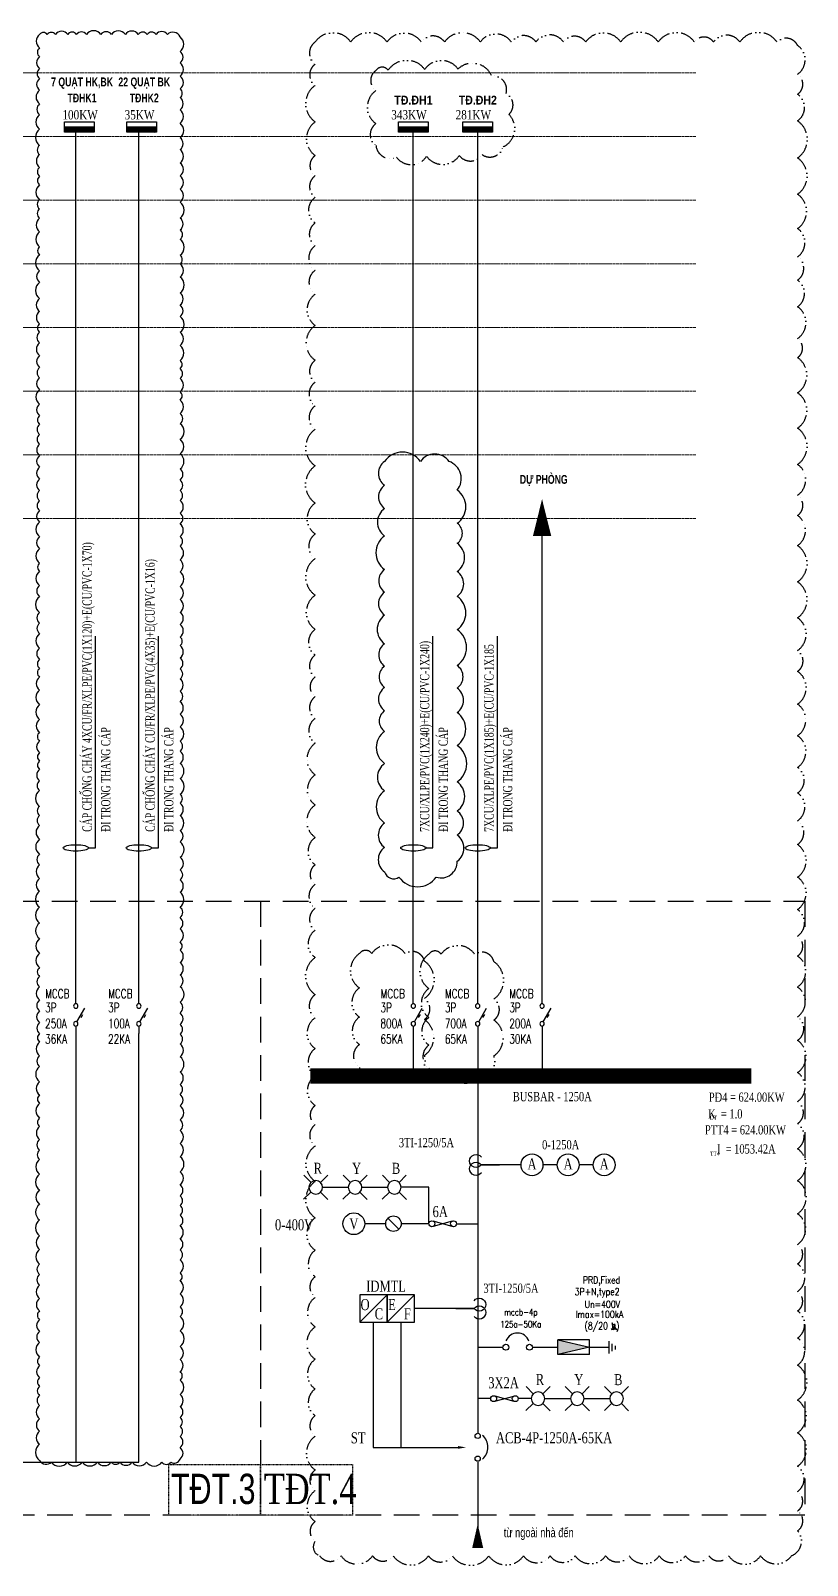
# Model space of a CAD drawing. Header units: millimetres. Extents: x 173893 to 258446, y -176540 to -123824.
# Drawn here: x 179448 to 181177, y -142264 to -138845 of the extents above; entities that cross this region are included whole.
import ezdxf
from ezdxf.enums import TextEntityAlignment as Align

# ---------------------------------------------------------------- set-up
doc = ezdxf.new("R2010")
doc.units = ezdxf.units.MM
doc.header["$LTSCALE"] = 3
for name, pattern in [('CENTER2', [28.575, 19.05, -3.175, 3.175, -3.175]), ('day noi', [21, 12, -3, 0, -3, 0, -3]), ('DGN_STYLE_2', [881.570625, 528.942375, -352.62825]), ('HIDDEN', [9.525, 6.35, -3.175]), ('Xref- 1st Floor(D)$0$Xref- 1st Floor (A)$0$DASHDOT', [1, 0.5, -0.25, 0, -0.25])]:
    doc.linetypes.add(name, pattern=pattern)
for name, color, linetype in [('0-----line', 4, 'Continuous'), ('AC-GAS', 5, 'Xref- 1st Floor(D)$0$Xref- 1st Floor (A)$0$DASHDOT'), ('Dien', 10, 'Continuous'), ('E-_ELECCIRC_R-_N_ES2', 2, 'Continuous'), ('E-_ELECSYBL_R-_N_ES9', 3, 'Continuous'), ('E-SYM-1', 2, 'Continuous'), ('huy text', 1, 'Continuous'), ('TBD', 2, 'Continuous'), ('Text', 7, 'Continuous'), ('Thiet bi dien', 2, 'Continuous'), ('TXT', 3, 'Continuous'), ('VATLIEU', 8, 'Continuous')]:
    doc.layers.add(name, color=color, linetype=linetype)
for name, color, linetype, lineweight in [('A-DIM', 157, 'Continuous', 13), ('CAP DIEN', 3, 'DGN_STYLE_2', 9), ('E-SYMBOL', 5, 'Continuous', 25)]:
    doc.layers.add(name, color=color, linetype=linetype, lineweight=lineweight)
doc.styles.add('BANG', font='vntimeh.shx', dxfattribs={"width": 0.75})
doc.styles.add('CHUKICHTHUOC', font='vntimeh.shx', dxfattribs={"width": 0.65})
doc.styles.add('E-TEXT', font='vntimeh.shx', dxfattribs={"width": 0.8})
doc.styles.add('ROMANS1', font='ROMANS1.shx')
doc.styles.add('STYLE3', font='')
doc.styles.add('Tu', font='hoatbif.shx', dxfattribs={"width": 0.75, "bigfont": 'bigfont.shx'})
doc.styles.add('VNARIALH', font='', dxfattribs={"width": 0.85})
doc.styles.get('STYLE3').set_extended_font_data('.VnAvantH')
doc.styles.get('VNARIALH').set_extended_font_data('.VnArialH', bold=True)
doc.dimstyles.new('LAYOUT', dxfattribs={"dimscale": 0, "dimtxt": 1.8, "dimasz": 1, "dimexe": 0, "dimexo": 0, "dimgap": 0.5, "dimtad": 1, "dimdec": 0, "dimzin": 0, "dimdsep": 46, "dimtxsty": 'STYLE3', "dimblk": 'DOT', "dimcen": 1, "dimclrd": 256, "dimclre": 256, "dimclrt": 256, "dimadec": 0, "dimazin": 0, "dimtfac": 1, "dimtdec": 0, "dimtix": 1, "dimtmove": 2, "dimatfit": 3, "dimfxl": 1, "dimtolj": 1, "dimtzin": 0, "dimarcsym": 0})

# ---------------------------------------------------------------- blocks, each defined once
blk = doc.blocks.new('_Dot')
at = {"color": 0, "linetype": 'ByBlock', "lineweight": -2}
blk.add_line((-0.5, 0), (-1, 0), dxfattribs=at)
at = {"color": 0, "linetype": 'ByBlock', "const_width": 0.5}
blk.add_lwpolyline([(-0.25, 0, 1), (0.25, 0, 1)], format="xyb", close=True, dxfattribs=at)
blk = doc.blocks.new('ATP')
at = {"layer": 'E-_ELECSYBL_R-_N_ES9', "color": 5}
for centre in [(0, 720), (0, 77)]:
    blk.add_circle(centre, 73.4, dxfattribs=at)
blk.add_arc((-157, 399), 447, 311.3218, 48.6782, dxfattribs=at)

msp = doc.modelspace()

# ---------------------------------------------------------------- hatches: boundary and pattern name
at = {"layer": 'E-_ELECSYBL_R-_N_ES9'}
msp.add_hatch(color=256, dxfattribs=at).paths.add_polyline_path([(180692.19, -141778.05), (180621.34, -141761.74), (180621.34, -141794.36)])
at = {"layer": 'TBD'}
h = msp.add_hatch(dxfattribs=at)
h.set_pattern_fill('ANSI31', color=256, scale=9.897467, style=0)
h.set_pattern_definition([(45, (177341.3417, -142706.8979), (-0.8748208, 0.8748208), [])])
h.paths.add_polyline_path([(179589.72, -139071.23), (179589.72, -139059.68), (179523.73, -139059.68), (179523.73, -139071.23)])
h = msp.add_hatch(dxfattribs=at)
h.set_pattern_fill('ANSI31', color=256, scale=9.897467, style=0)
h.set_pattern_definition([(45, (177479.8161, -142706.8979), (-0.8748208, 0.8748208), [])])
h.paths.add_polyline_path([(179728.19, -139071.23), (179728.19, -139059.68), (179662.21, -139059.68), (179662.21, -139071.23)])
h = msp.add_hatch(dxfattribs=at)
h.set_pattern_fill('ANSI31', color=256, scale=9.897467, style=0)
h.set_pattern_definition([(45, (178084.6441, -142706.8979), (-0.8748208, 0.8748208), [])])
h.paths.add_polyline_path([(180333.02, -139071.23), (180333.02, -139059.68), (180267.04, -139059.68), (180267.04, -139071.23)])
h = msp.add_hatch(dxfattribs=at)
h.set_pattern_fill('ANSI31', color=256, scale=9.897467, style=0)
h.set_pattern_definition([(45, (178227.9239, -142706.8979), (-0.8748208, 0.8748208), [])])
h.paths.add_polyline_path([(180476.3, -139071.23), (180476.3, -139059.68), (180410.32, -139059.68), (180410.32, -139071.23)])

# ---------------------------------------------------------------- linework, layer by layer
at = {"layer": '0-----line', "color": 7}
for p, q in [((179548.69, -140996.48), (179548.69, -139071.23)), ((179548.69, -140996.48), (179548.69, -139071.23)), ((179688.95, -140996.48), (179688.95, -139071.23)), ((179548.69, -141078.96), (179548.69, -142033.74))]:
    msp.add_line(p, q, dxfattribs=at)
at = {"layer": '0-----line', "color": 1}
for p, q in [((180300.03, -140996.48), (180300.03, -139071.23)), ((180300.03, -140996.48), (180300.03, -139071.23)), ((180443.31, -140996.48), (180443.31, -139071.23)), ((180443.31, -140996.48), (180443.31, -139071.23)), ((180586.59, -140996.48), (180586.59, -139922.05)), ((180586.59, -140996.48), (180586.59, -139922.05)), ((180300.03, -141078.96), (180300.03, -141173.66)), ((180443.31, -141078.96), (180443.31, -141173.66)), ((180586.59, -141078.96), (180586.59, -141173.66))]:
    msp.add_line(p, q, dxfattribs=at)
at = {"layer": '0-----line', "color": 7}
for points in [[(179688.95, -142033.74), (179688.95, -141078.96)], [(177745.84, -142033.74), (179688.95, -142033.74)]]:
    msp.add_lwpolyline(points, dxfattribs=at)
at = {"layer": 'A-DIM', "color": 5, "ltscale": 6, "const_width": 34.2}
msp.add_lwpolyline([(180070.42, -141173.66), (181052, -141173.66)], dxfattribs=at)
at = {"layer": 'AC-GAS'}
for points in [[(179755.97, -142038.94), (179960.21, -142038.94), (179960.21, -142152.08), (179755.97, -142152.08)], [(179960.21, -142038.94), (180164.45, -142038.94), (180164.45, -142152.08), (179960.21, -142152.08)]]:
    msp.add_lwpolyline(points, close=True, dxfattribs=at)
at = {"layer": 'CAP DIEN', "color": 8, "linetype": 'CENTER2', "ltscale": 0.1}
for p, q in [((174467.98, -138939.19), (180928.75, -138939.19)), ((174467.98, -139081), (180928.75, -139081)), ((174467.98, -139222.8), (180928.75, -139222.8)), ((174467.98, -139364.6), (180928.75, -139364.6)), ((174467.98, -139506.41), (180928.75, -139506.41)), ((174467.98, -139648.21), (180928.75, -139648.21)), ((174467.98, -139790.01), (180928.75, -139790.01)), ((174467.98, -139931.82), (180928.75, -139931.82))]:
    msp.add_line(p, q, dxfattribs=at)
at = {"layer": 'CAP DIEN', "color": 4, "linetype": 'ByBlock'}
for points in [[(180586.59, -139971.08, 40.76, 0, 0), (180586.59, -139888.68, 0, 0, 0)], [(180443.31, -142224.98, 24.45, 0, 0), (180443.31, -142171.59, 0, 0, 0)]]:
    msp.add_lwpolyline(points, format="xyseb", dxfattribs=at)
at = {"layer": 'Defpoints', "color": 6, "linetype": 'day noi'}
for points in [[(180081.66, -138870.46, 0.5205671), (180081.66, -138919.82, 0.5205671), (180081.66, -138967.02, 0.5205671), (180081.66, -139048.41, 0.5205671), (180081.66, -139123.36, 0.5205671), (180081.66, -139168.42, 0.5205671), (180081.66, -139216.42, 0.5205671), (180081.66, -139273.69, 0.5205671), (180081.66, -139324.2, 0.5205671), (180081.66, -139379, 0.5205671), (180081.66, -139432.41, 0.5205671), (180081.66, -139501.88, 0.5205671), (180081.66, -139579.57, 0.5205671), (180081.66, -139628.29, 0.5205671), (180081.66, -139680.99, 0.5205671), (180081.66, -139733.07, 0.5205671), (180081.66, -139814.6, 0.5205671), (180081.66, -139897.53, 0.5205671), (180081.66, -139966.45, 0.5205671), (180081.66, -140021.23, 0.5205671), (180081.66, -140102.75, 0.5205671), (180081.66, -140178.91, 0.5205671), (180081.66, -140236.17, 0.5205671), (180081.66, -140285.09, 0.5205671), (180081.66, -140328.9, 0.5205671), (180081.66, -140377.31, 0.5205671), (180081.66, -140432.58, 0.5205671), (180081.66, -140502.81, 0.5205671), (180081.66, -140570.01, 0.5205671), (180081.66, -140642.33, 0.5205671), (180081.66, -140703.35, 0.5205671), (180081.66, -140746.77, 0.5205671), (180081.66, -140800.44, 0.5205671), (180081.66, -140849.15, 0.5205671), (180081.66, -140909.92, 0.5205671), (180081.66, -140992.5, 0.5205671), (180081.66, -141043.86, 0.5205671), (180081.66, -141112.74, 0.5205671), (180081.66, -141173.01, 0.5205671), (180081.66, -141239.52, 0.5205671), (180081.66, -141282.33, 0.5205671), (180081.66, -141329.65, 0.5205671), (180081.66, -141408.65, 0.5205671), (180081.66, -141489.76, 0.5205671), (180081.66, -141561.93, 0.5205671), (180081.66, -141621.06, 0.5205671), (180081.66, -141666.92, 0.5205671), (180081.66, -141732.65, 0.5205671), (180081.66, -141804.92, 0.5205671), (180081.66, -141871.07, 0.5205671), (180081.66, -141930.47, 0.5205671), (180081.66, -141976.16, 0.5205671), (180081.66, -142051.52, 0.5205671), (180081.66, -142097.45, 0.5205671), (180081.66, -142166.43, 0.5205671), (180081.66, -142210.38, 0.5205671), (180091.73, -142242.67, 0.5205671), (180139.05, -142242.67, 0.5205671), (180209.29, -142242.67, 0.5205671), (180255.31, -142242.67, 0.5205671), (180333.68, -142242.67, 0.5205671), (180386.88, -142242.67, 0.5205671), (180468, -142242.67, 0.5205671), (180545.21, -142242.67, 0.5205671), (180604.41, -142242.67, 0.5205671), (180660.39, -142242.67, 0.5205671), (180728.12, -142242.67, 0.5205671), (180780.28, -142242.67, 0.5205671), (180847.21, -142242.67, 0.5205671), (180905.52, -142242.67, 0.5205671), (180957.98, -142242.67, 0.5205671), (181001.84, -142242.67, 0.5205671), (181073, -142242.67, 0.5205671), (181141.61, -142242.67, 0.5205671), (181155.4, -142186.96, 0.5205671), (181155.4, -142142.76, 0.5205671), (181155.4, -142099.03, 0.5205671), (181155.4, -142043, 0.5205671), (181155.4, -141968.65, 0.5205671), (181155.4, -141895.72, 0.5205671), (181155.4, -141817.88, 0.5205671), (181155.4, -141757.48, 0.5205671), (181155.4, -141697.26, 0.5205671), (181155.4, -141653.86, 0.5205671), (181155.4, -141592.5, 0.5205671), (181155.4, -141548.95, 0.5205671), (181155.4, -141480.82, 0.5205671), (181155.4, -141407.02, 0.5205671), (181155.4, -141335.96, 0.5205671), (181155.4, -141279.99, 0.5205671), (181155.4, -141230.48, 0.5205671), (181155.4, -141166.13, 0.5205671), (181155.4, -141094.51, 0.5205671), (181155.4, -141041.71, 0.5205671), (181155.4, -140975.59, 0.5205671), (181155.4, -140906.54, 0.5205671), (181155.4, -140862.23, 0.5205671), (181155.4, -140802.91, 0.5205671), (181155.4, -140730.79, 0.5205671), (181155.4, -140658.28, 0.5205671), (181155.4, -140605.33, 0.5205671), (181155.4, -140543.31, 0.5205671), (181155.4, -140486.32, 0.5205671), (181155.4, -140415.74, 0.5205671), (181155.4, -140345.48, 0.5205671), (181155.4, -140272.43, 0.5205671), (181155.4, -140226.08, 0.5205671), (181155.4, -140153.1, 0.5205671), (181155.4, -140072.97, 0.5205671), (181155.4, -139992.37, 0.5205671), (181155.4, -139925.17, 0.5205671), (181155.4, -139880.14, 0.5205671), (181155.4, -139811.41, 0.5205671), (181155.4, -139730.7, 0.5205671), (181155.4, -139652, 0.5205671), (181155.4, -139573.53, 0.5205671), (181155.4, -139531.19, 0.5205671), (181155.4, -139460.08, 0.5205671), (181155.4, -139401.18, 0.5205671), (181155.4, -139348.77, 0.5205671), (181155.4, -139286.14, 0.5205671), (181155.4, -139209.52, 0.5205671), (181155.4, -139128.73, 0.5205671), (181155.4, -139046.13, 0.5205671), (181155.4, -138986.86, 0.5205671), (181155.4, -138942.17, 0.5205671), (181155.4, -138878.31, 0.5205671), (181109.31, -138870.46, 0.5205671), (181026.82, -138870.46, 0.5205671), (180968.11, -138870.46, 0.5205671), (180925.59, -138870.46, 0.5205671), (180845.2, -138870.46, 0.5205671), (180761.47, -138870.46, 0.5205671), (180683.94, -138870.46, 0.5205671), (180634.12, -138870.46, 0.5205671), (180572.88, -138870.46, 0.5205671), (180517.98, -138870.46, 0.5205671), (180449.17, -138870.46, 0.5205671), (180369.67, -138870.46, 0.5205671), (180317.67, -138870.46, 0.5205671), (180241.42, -138870.46, 0.5205671), (180160.65, -138870.46, 0.5205671)], [(180216.86, -138933.86, 0.5205671), (180216.86, -138978.78, 0.5205671), (180216.86, -139052.25, 0.5205671), (180216.86, -139101.05, 0.5205671), (180262.38, -139126.96, 0.5205671), (180329.54, -139125.13, 0.5205671), (180402.37, -139123.36, 0.5205671), (180453.12, -139121.42, 0.5205671), (180499.82, -139104.09, 0.5205671), (180512.69, -139031.69, 0.5205671), (180506.51, -138985.27, 0.5205671), (180473.83, -138945.21, 0.5205671), (180399.47, -138930.64, 0.5205671), (180325.4, -138931.6, 0.5205671), (180244.1, -138933.29, 0.5205671)], [(180180.13, -140901.02, 0.5205671), (180180.13, -140977.67, 0.5205671), (180180.13, -141042.48, 0.5205671), (180180.13, -141103.81, 0.5205671), (180180.13, -141155.03, 0.5205671), (180234.25, -141173.66, 0.5205671), (180291.27, -141173.66, 0.5205671), (180324.7, -141127.9, 0.5205671), (180324.7, -141048.03, 0.5205671), (180324.7, -141001.06, 0.5205671), (180324.7, -140917.83, 0.5205671), (180281.63, -140901.02, 0.5205671), (180207.5, -140901.02, 0.5205671)], [(180334.72, -140902.29, 0.5205671), (180334.72, -140978.93, 0.5205671), (180334.72, -141043.75, 0.5205671), (180334.72, -141105.08, 0.5205671), (180334.72, -141156.29, 0.5205671), (180388.84, -141174.93, 0.5205671), (180445.86, -141174.93, 0.5205671), (180479.29, -141129.16, 0.5205671), (180479.29, -141049.3, 0.5205671), (180479.29, -141002.33, 0.5205671), (180479.29, -140919.09, 0.5205671), (180436.22, -140902.29, 0.5205671), (180362.09, -140902.29, 0.5205671)]]:
    msp.add_lwpolyline(points, format="xyb", close=True, dxfattribs=at)
at = {"layer": 'Defpoints', "color": 1}
msp.add_lwpolyline([(180236.09, -139804.86, 0.5205671), (180236.09, -139857.99, 0.5205671), (180236.09, -139909.7, 0.5205671), (180236.09, -139970.98, 0.5205671), (180236.09, -140045.49, 0.5205671), (180236.09, -140095.76, 0.5205671), (180236.09, -140147.44, 0.5205671), (180236.09, -140210.75, 0.5205671), (180236.09, -140260.94, 0.5205671), (180236.09, -140308.07, 0.5205671), (180236.09, -140360.08, 0.5205671), (180236.09, -140406.13, 0.5205671), (180236.09, -140477.55, 0.5205671), (180236.09, -140538.55, 0.5205671), (180236.09, -140610.32, 0.5205671), (180236.09, -140664.69, 0.5205671), (180236.09, -140719.17, 0.5205671), (180268.13, -140730.81, 0.5205671), (180350.93, -140730.81, 0.5205671), (180397.66, -140695.37, 0.5205671), (180397.66, -140637.2, 0.5205671), (180397.66, -140583.29, 0.5205671), (180397.66, -140518.83, 0.5205671), (180397.66, -140437.33, 0.5205671), (180397.66, -140364.21, 0.5205671), (180397.66, -140309.58, 0.5205671), (180397.66, -140259.3, 0.5205671), (180397.66, -140179.54, 0.5205671), (180397.66, -140105.42, 0.5205671), (180397.66, -140049.97, 0.5205671), (180397.66, -139987.22, 0.5205671), (180397.66, -139942.66, 0.5205671), (180397.66, -139868.63, 0.5205671), (180379.53, -139804.86, 0.5205671), (180315.78, -139804.86, 0.5205671)], format="xyb", close=True, dxfattribs=at)
at = {"layer": 'E-_ELECCIRC_R-_N_ES2'}
for p, q in [((180539.85, -141371.83), (180475.73, -141371.83)), ((180620.18, -141371.83), (180588.49, -141371.83)), ((180700.51, -141371.83), (180668.82, -141371.83))]:
    msp.add_line(p, q, dxfattribs=at)
msp.add_solid([(180399.45, -141998.18), (180417.36, -142001.16), (180399.45, -142004.15)], dxfattribs=at)
at = {"layer": 'E-_ELECSYBL_R-_N_ES9', "color": 1}
for p, q in [((180443.31, -141173.66), (180443.31, -141968.86)), ((180238.51, -141502.87), (180191.98, -141502.87)), ((180334.85, -141502.87), (180272.98, -141502.87)), ((180396.14, -141502.87), (180443.31, -141502.87)), ((180426.89, -141691.85), (180302.29, -141691.85)), ((180210.8, -141722.5), (180210.8, -142001.16)), ((180272.09, -141722.5), (180272.09, -142000.61)), ((180443.31, -141721.04), (180443.31, -141840.03)), ((180443.31, -141778.05), (180499.49, -141778.05)), ((180565.16, -141778.05), (180621.34, -141778.05)), ((180472.21, -141892.49), (180443.31, -141892.49)), ((180562.41, -141892.49), (180533.5, -141892.49)), ((180210.8, -142001.16), (180399.45, -142001.16)), ((180443.31, -142033.86), (180443.31, -142202.22))]:
    msp.add_line(p, q, dxfattribs=at)
at = {"layer": 'E-_ELECSYBL_R-_N_ES9'}
for p, q in [((180243.56, -141490.68), (180267.93, -141515.05)), ((180621.34, -141761.74), (180692.19, -141778.05)), ((180621.34, -141794.36), (180621.34, -141761.74)), ((180692.19, -141761.74), (180621.34, -141761.74)), ((180692.19, -141794.36), (180692.19, -141761.74)), ((180735.7, -141791.87), (180735.7, -141764.72)), ((180443.31, -141778.05), (180499.49, -141778.05)), ((180565.16, -141778.05), (180621.34, -141778.05)), ((180692.19, -141778.05), (180621.34, -141794.36)), ((180692.19, -141794.36), (180621.34, -141794.36)), ((180692.19, -141778.05), (180735.7, -141778.05)), ((180742.61, -141786.94), (180742.61, -141770.15)), ((180750.01, -141782.99), (180750.01, -141775.09))]:
    msp.add_line(p, q, dxfattribs=at)
at = {"layer": 'E-_ELECSYBL_R-_N_ES9', "color": 2}
for p, q in [((180386.83, -141496.9), (180344.42, -141508.7)), ((180386.83, -141508.83), (180344.42, -141497.03)), ((180443.31, -141662.67), (180443.31, -141721.04)), ((180435.14, -141691.85), (180394.67, -141691.85)), ((180394.67, -141691.85), (180435.14, -141691.85)), ((180481.52, -141886.52), (180523.93, -141898.33)), ((180481.52, -141898.46), (180523.93, -141886.65))]:
    msp.add_line(p, q, dxfattribs=at)
for points in [[(180451.48, -141389.34, -3), (180451.48, -141371.83), (180491.95, -141371.83), (180451.48, -141371.83, -3), (180451.48, -141354.32, -2)], [(180082.98, -141406.6, 1), (180082.98, -141437, 1), (180082.98, -141406.6, 1)], [(180170.38, -141406.6, 1), (180170.38, -141437, 1), (180170.38, -141406.6, 1)], [(180257.78, -141406.6, 1), (180257.78, -141437, 1), (180257.78, -141406.6, 1)], [(180577.61, -141877.29, 1), (180577.61, -141907.69, 1), (180577.61, -141877.29, 1)], [(180665.01, -141877.29, 1), (180665.01, -141907.69, 1), (180665.01, -141877.29, 1)], [(180752.41, -141877.29, 1), (180752.41, -141907.69, 1), (180752.41, -141877.29, 1)]]:
    msp.add_lwpolyline(points, format="xyb", dxfattribs=at)
for points in [[(180443.31, -141342.65), (180443.31, -141401.01)], [(180072.42, -141410.87), (180056.3, -141394.75)], [(180093.49, -141410.81), (180109.61, -141394.69)], [(180159.82, -141410.87), (180143.7, -141394.75)], [(180180.89, -141410.81), (180197.01, -141394.69)], [(180247.22, -141410.87), (180231.1, -141394.75)], [(180268.29, -141410.81), (180284.41, -141394.69)], [(180072.07, -141432.38), (180055.94, -141448.5)], [(180093.66, -141432.61), (180109.78, -141448.74)], [(180159.47, -141432.38), (180143.35, -141448.5)], [(180181.06, -141432.61), (180197.19, -141448.74)], [(180246.87, -141432.38), (180230.75, -141448.5)], [(180268.46, -141432.61), (180284.59, -141448.74)], [(180180.69, -141722.25), (180241.49, -141661.45), (180180.69, -141661.45), (180180.69, -141722.25), (180241.49, -141722.25), (180241.49, -141661.45)], [(180241.49, -141722.25), (180302.29, -141661.45), (180241.49, -141661.45), (180241.49, -141722.25), (180302.29, -141722.25), (180302.29, -141661.45)], [(180567.05, -141881.56), (180550.92, -141865.44)], [(180588.11, -141881.51), (180604.24, -141865.39)], [(180654.45, -141881.56), (180638.32, -141865.44)], [(180675.52, -141881.51), (180691.64, -141865.39)], [(180741.85, -141881.56), (180725.72, -141865.44)], [(180762.92, -141881.51), (180779.04, -141865.39)], [(180566.69, -141903.07), (180550.57, -141919.19)], [(180588.29, -141903.31), (180604.41, -141919.43)], [(180654.09, -141903.07), (180637.97, -141919.19)], [(180675.69, -141903.31), (180691.81, -141919.43)], [(180741.49, -141903.07), (180725.37, -141919.19)], [(180763.09, -141903.31), (180779.21, -141919.43)]]:
    msp.add_lwpolyline(points, dxfattribs=at)
at = {"layer": 'E-_ELECSYBL_R-_N_ES9', "color": 1}
for points in [[(180098.18, -141421.8), (180155.18, -141421.8)], [(180185.58, -141421.8), (180242.58, -141421.8)], [(180334.85, -141502.87), (180334.85, -141421.8), (180272.98, -141421.8)], [(180592.81, -141892.49), (180649.81, -141892.49)], [(180680.21, -141892.49), (180737.21, -141892.49)]]:
    msp.add_lwpolyline(points, dxfattribs=at)
at = {"layer": 'E-_ELECSYBL_R-_N_ES9', "color": 2}
for centre, radius in [((180564.17, -141371.83), 24.32), ((180644.5, -141371.83), 24.32), ((180724.83, -141371.83), 24.32), ((180167.66, -141502.87), 24.32), ((180255.75, -141502.87), 17.24), ((180341.42, -141502.87), 6.57), ((180389.57, -141502.87), 6.57), ((180478.78, -141892.49), 6.57), ((180526.93, -141892.49), 6.57)]:
    msp.add_circle(centre, radius, dxfattribs=at)
at = {"layer": 'E-_ELECSYBL_R-_N_ES9'}
for centre in [(180506.06, -141778.05), (180558.59, -141778.05)]:
    msp.add_circle(centre, 6.57, dxfattribs=at)
msp.add_arc((180531.62, -141773.43), 27.06, 19.72531, 159.53642, dxfattribs=at)
at = {"layer": 'E-_ELECSYBL_R-_N_ES9', "color": 2, "extrusion": (0, 0, -1)}
for centre in [(180446.81, -141683.1), (180446.81, -141700.61)]:
    msp.add_ellipse(centre, major_axis=(-10.32, 10.32), ratio=1, start_param=6.1412883, end_param=11.1374713, dxfattribs=at)
at = {"layer": 'E-SYM-1'}
msp.add_lwpolyline([(179468.31, -138853.69, 0.5205671), (179468.31, -138883.41, 0.5205671), (179468.31, -138903.09, 0.5205671), (179468.31, -138930.05, 0.5205671), (179468.31, -138951.84, 0.5205671), (179468.31, -138977.8, 0.5205671), (179468.31, -139008.49, 0.5205671), (179468.31, -139032.51, 0.5205671), (179468.31, -139064.99, 0.5205671), (179468.31, -139100.83, 0.5205671), (179468.31, -139121.33, 0.5205671), (179468.31, -139149.7, 0.5205671), (179468.31, -139169.55, 0.5205671), (179468.31, -139188.81, 0.5205671), (179468.31, -139221.81, 0.5205671), (179468.31, -139242.34, 0.5205671), (179468.31, -139262.96, 0.5205671), (179468.31, -139293.39, 0.5205671), (179468.31, -139326.82, 0.5205671), (179468.31, -139344.95, 0.5205671), (179468.31, -139379.97, 0.5205671), (179468.31, -139406.14, 0.5205671), (179468.31, -139442, 0.5205671), (179468.31, -139470.47, 0.5205671), (179468.31, -139497.97, 0.5205671), (179468.31, -139517.02, 0.5205671), (179468.31, -139540.86, 0.5205671), (179468.31, -139568.82, 0.5205671), (179468.31, -139595.49, 0.5205671), (179468.31, -139618.21, 0.5205671), (179468.31, -139645.08, 0.5205671), (179468.31, -139677.03, 0.5205671), (179468.31, -139703.04, 0.5205671), (179468.31, -139722.27, 0.5205671), (179468.31, -139744.75, 0.5205671), (179468.31, -139766.4, 0.5205671), (179468.31, -139791.75, 0.5205671), (179468.31, -139817.36, 0.5205671), (179468.31, -139844.23, 0.5205671), (179468.31, -139869.85, 0.5205671), (179468.31, -139892.58, 0.5205671), (179468.31, -139914.27, 0.5205671), (179468.31, -139940.01, 0.5205671), (179468.31, -139972.34, 0.5205671), (179468.31, -139999.16, 0.5205671), (179468.31, -140031.28, 0.5205671), (179468.31, -140049.57, 0.5205671), (179468.31, -140081.15, 0.5205671), (179468.31, -140106.25, 0.5205671), (179468.31, -140141.13, 0.5205671), (179468.31, -140165.24, 0.5205671), (179468.31, -140188.27, 0.5205671), (179468.31, -140220.66, 0.5205671), (179468.31, -140245.82, 0.5205671), (179468.31, -140265.59, 0.5205671), (179468.31, -140285.21, 0.5205671), (179468.31, -140314, 0.5205671), (179468.31, -140346.7, 0.5205671), (179468.31, -140379.66, 0.5205671), (179468.31, -140408.13, 0.5205671), (179468.31, -140427.58, 0.5205671), (179468.31, -140453.31, 0.5205671), (179468.31, -140472.3, 0.5205671), (179468.31, -140490.9, 0.5205671), (179468.31, -140516.34, 0.5205671), (179468.31, -140537.88, 0.5205671), (179468.31, -140573.31, 0.5205671), (179468.31, -140593.55, 0.5205671), (179468.31, -140615.73, 0.5205671), (179468.31, -140646.3, 0.5205671), (179468.31, -140680.06, 0.5205671), (179468.31, -140703.29, 0.5205671), (179468.31, -140733.77, 0.5205671), (179468.31, -140762.28, 0.5205671), (179468.31, -140798.01, 0.5205671), (179468.31, -140833.02, 0.5205671), (179468.31, -140867.73, 0.5205671), (179468.31, -140900.68, 0.5205671), (179468.31, -140932.1, 0.5205671), (179468.31, -140952.01, 0.5205671), (179468.31, -140975.39, 0.5205671), (179468.31, -141004.38, 0.5205671), (179468.31, -141028.97, 0.5205671), (179468.31, -141055.11, 0.5205671), (179468.31, -141079.43, 0.5205671), (179468.31, -141098.29, 0.5205671), (179468.31, -141128.68, 0.5205671), (179468.31, -141152.74, 0.5205671), (179468.31, -141186.73, 0.5205671), (179468.31, -141216.08, 0.5205671), (179468.31, -141235.06, 0.5205671), (179468.31, -141267.56, 0.5205671), (179468.31, -141286.55, 0.5205671), (179468.31, -141314.99, 0.5205671), (179468.31, -141339.05, 0.5205671), (179468.31, -141359.47, 0.5205671), (179468.31, -141392.74, 0.5205671), (179468.31, -141427.7, 0.5205671), (179468.31, -141459.78, 0.5205671), (179468.31, -141494.35, 0.5205671), (179468.31, -141529.6, 0.5205671), (179468.31, -141560.09, 0.5205671), (179468.31, -141592.95, 0.5205671), (179468.31, -141615.81, 0.5205671), (179468.31, -141639.98, 0.5205671), (179468.31, -141669.43, 0.5205671), (179468.31, -141696.97, 0.5205671), (179468.31, -141716.68, 0.5205671), (179468.31, -141742.8, 0.5205671), (179468.31, -141767.29, 0.5205671), (179468.31, -141799.93, 0.5205671), (179468.31, -141819.18, 0.5205671), (179468.31, -141845.97, 0.5205671), (179468.31, -141865.22, 0.5205671), (179468.31, -141885.16, 0.5205671), (179468.31, -141907.9, 0.5205671), (179468.31, -141937.41, 0.5205671), (179468.31, -141965.03, 0.5205671), (179468.31, -141994.27, 0.5205671), (179468.31, -142029.98, 0.5205671), (179494.36, -142033.74, 0.5205671), (179529.67, -142033.74, 0.5205671), (179563.16, -142033.74, 0.5205671), (179596.94, -142033.74, 0.5205671), (179627.61, -142033.74, 0.5205671), (179646.82, -142033.74, 0.5205671), (179674.2, -142033.74, 0.5205671), (179706.24, -142033.74, 0.5205671), (179740.36, -142033.74, 0.5205671), (179760.49, -142033.74, 0.5205671), (179780.79, -142027, 0.5205671), (179780.79, -142001.68, 0.5205671), (179780.79, -141976.65, 0.5205671), (179780.79, -141954.29, 0.5205671), (179780.79, -141934.56, 0.5205671), (179780.79, -141910.21, 0.5205671), (179780.79, -141883.4, 0.5205671), (179780.79, -141851.43, 0.5205671), (179780.79, -141832.13, 0.5205671), (179780.79, -141805.58, 0.5205671), (179780.79, -141776.39, 0.5205671), (179780.79, -141741.59, 0.5205671), (179780.79, -141709.31, 0.5205671), (179780.79, -141688.19, 0.5205671), (179780.79, -141658.94, 0.5205671), (179780.79, -141630.5, 0.5205671), (179780.79, -141612.19, 0.5205671), (179780.79, -141583.32, 0.5205671), (179780.79, -141561.04, 0.5205671), (179780.79, -141535.99, 0.5205671), (179780.79, -141508.08, 0.5205671), (179780.79, -141483.75, 0.5205671), (179780.79, -141462.21, 0.5205671), (179780.79, -141441.01, 0.5205671), (179780.79, -141415.85, 0.5205671), (179780.79, -141387.05, 0.5205671), (179780.79, -141353.62, 0.5205671), (179780.79, -141323.84, 0.5205671), (179780.79, -141295.53, 0.5205671), (179780.79, -141271.66, 0.5205671), (179780.79, -141240.47, 0.5205671), (179780.79, -141214.49, 0.5205671), (179780.79, -141192.5, 0.5205671), (179780.79, -141164.55, 0.5205671), (179780.79, -141130.94, 0.5205671), (179780.79, -141102.47, 0.5205671), (179780.79, -141080.48, 0.5205671), (179780.79, -141059.15, 0.5205671), (179780.79, -141033.16, 0.5205671), (179780.79, -141009.33, 0.5205671), (179780.79, -140975.14, 0.5205671), (179780.79, -140948.68, 0.5205671), (179780.79, -140921.05, 0.5205671), (179780.79, -140893.79, 0.5205671), (179780.79, -140875.07, 0.5205671), (179780.79, -140846.21, 0.5205671), (179780.79, -140820.98, 0.5205671), (179780.79, -140797.32, 0.5205671), (179780.79, -140764.42, 0.5205671), (179780.79, -140736.98, 0.5205671), (179780.79, -140714.52, 0.5205671), (179780.79, -140686.41, 0.5205671), (179780.79, -140652.36, 0.5205671), (179780.79, -140626.93, 0.5205671), (179780.79, -140593.87, 0.5205671), (179780.79, -140565.92, 0.5205671), (179780.79, -140546.22, 0.5205671), (179780.79, -140511.31, 0.5205671), (179780.79, -140477.57, 0.5205671), (179780.79, -140450.39, 0.5205671), (179780.79, -140428.14, 0.5205671), (179780.79, -140395.95, 0.5205671), (179780.79, -140367.74, 0.5205671), (179780.79, -140339.96, 0.5205671), (179780.79, -140316.3, 0.5205671), (179780.79, -140289.54, 0.5205671), (179780.79, -140266.92, 0.5205671), (179780.79, -140242.49, 0.5205671), (179780.79, -140215.18, 0.5205671), (179780.79, -140195.91, 0.5205671), (179780.79, -140168.07, 0.5205671), (179780.79, -140140.95, 0.5205671), (179780.79, -140112.48, 0.5205671), (179780.79, -140083.3, 0.5205671), (179780.79, -140050.59, 0.5205671), (179780.79, -140024.04, 0.5205671), (179780.79, -139993.63, 0.5205671), (179780.79, -139971.98, 0.5205671), (179780.79, -139944.24, 0.5205671), (179780.79, -139919.93, 0.5205671), (179780.79, -139891.95, 0.5205671), (179780.79, -139869.81, 0.5205671), (179780.79, -139846.35, 0.5205671), (179780.79, -139821.27, 0.5205671), (179780.79, -139787.9, 0.5205671), (179780.79, -139755.51, 0.5205671), (179780.79, -139720.73, 0.5205671), (179780.79, -139697.96, 0.5205671), (179780.79, -139668.04, 0.5205671), (179780.79, -139649.79, 0.5205671), (179780.79, -139620.11, 0.5205671), (179780.79, -139598.38, 0.5205671), (179780.79, -139579.69, 0.5205671), (179780.79, -139546.64, 0.5205671), (179780.79, -139517.14, 0.5205671), (179780.79, -139482.05, 0.5205671), (179780.79, -139456.2, 0.5205671), (179780.79, -139429.35, 0.5205671), (179780.79, -139394.1, 0.5205671), (179780.79, -139364.95, 0.5205671), (179780.79, -139345.49, 0.5205671), (179780.79, -139310.07, 0.5205671), (179780.79, -139289.02, 0.5205671), (179780.79, -139262.77, 0.5205671), (179780.79, -139227.32, 0.5205671), (179780.79, -139198.05, 0.5205671), (179780.79, -139168.79, 0.5205671), (179780.79, -139140.12, 0.5205671), (179780.79, -139110.26, 0.5205671), (179780.79, -139083.83, 0.5205671), (179780.79, -139051.43, 0.5205671), (179780.79, -139021.31, 0.5205671), (179780.79, -138994.43, 0.5205671), (179780.79, -138974.96, 0.5205671), (179780.79, -138946.68, 0.5205671), (179780.79, -138917.18, 0.5205671), (179780.79, -138891.52, 0.5205671), (179780.79, -138859.15, 0.5205671), (179752.56, -138853.69, 0.5205671), (179727.33, -138853.69, 0.5205671), (179707.69, -138853.69, 0.5205671), (179687.89, -138853.69, 0.5205671), (179659.06, -138853.69, 0.5205671), (179627.94, -138853.69, 0.5205671), (179604.78, -138853.69, 0.5205671), (179572.45, -138853.69, 0.5205671), (179550.52, -138853.69, 0.5205671), (179530.74, -138853.69, 0.5205671), (179503.3, -138853.69, 0.5205671), (179485.17, -138853.69, 0.5205671)], format="xyb", close=True, dxfattribs=at)
at = {"layer": 'E-SYMBOL', "color": 4, "linetype": 'HIDDEN', "ltscale": 3}
msp.add_line((179960.21, -140784.52), (179960.21, -142152.08), dxfattribs=at)
msp.add_lwpolyline([(181171.1, -142152.08), (174608.81, -142152.08), (174608.81, -140784.52), (181171.1, -140784.52)], close=True, dxfattribs=at)
at = {"layer": 'TBD'}
for p, q in [((179523.73, -139048.13), (179589.72, -139048.13)), ((179523.73, -139071.23), (179523.73, -139048.13)), ((179523.73, -139059.68), (179589.72, -139059.68)), ((179589.72, -139048.13), (179589.72, -139071.23)), ((179662.21, -139048.13), (179728.19, -139048.13)), ((179662.21, -139071.23), (179662.21, -139048.13)), ((179662.21, -139059.68), (179728.19, -139059.68)), ((179728.19, -139048.13), (179728.19, -139071.23)), ((180267.04, -139048.13), (180333.02, -139048.13)), ((180267.04, -139071.23), (180267.04, -139048.13)), ((180267.04, -139059.68), (180333.02, -139059.68)), ((180333.02, -139048.13), (180333.02, -139071.23)), ((180410.32, -139048.13), (180476.3, -139048.13)), ((180410.32, -139071.23), (180410.32, -139048.13)), ((180410.32, -139059.68), (180476.3, -139059.68)), ((180476.3, -139048.13), (180476.3, -139071.23)), ((179589.72, -139071.23), (179523.73, -139071.23)), ((179728.19, -139071.23), (179662.21, -139071.23)), ((180333.02, -139071.23), (180267.04, -139071.23)), ((180476.3, -139071.23), (180410.32, -139071.23)), ((179548.69, -141012.98), (179548.69, -140996.48)), ((179688.95, -141012.98), (179688.95, -140996.48)), ((180300.03, -141012.98), (180300.03, -140996.48)), ((180443.31, -141012.98), (180443.31, -140996.48)), ((180586.59, -141012.98), (180586.59, -140996.48)), ((179551.12, -141053.21), (179568.64, -141022.88)), ((179560.36, -141043.81), (179564.48, -141036.67)), ((179691.38, -141053.21), (179708.9, -141022.88)), ((179700.62, -141043.81), (179704.74, -141036.67)), ((180302.46, -141053.21), (180319.97, -141022.88)), ((180311.69, -141043.81), (180315.82, -141036.67)), ((180445.74, -141053.21), (180463.25, -141022.88)), ((180454.97, -141043.81), (180459.1, -141036.67)), ((180589.02, -141053.21), (180606.53, -141022.88)), ((180598.25, -141043.81), (180602.38, -141036.67)), ((179548.69, -141062.47), (179548.69, -141078.96)), ((179688.95, -141062.47), (179688.95, -141078.96)), ((180300.03, -141062.47), (180300.03, -141078.96)), ((180443.31, -141062.47), (180443.31, -141078.96)), ((180586.59, -141062.47), (180586.59, -141078.96))]:
    msp.add_line(p, q, dxfattribs=at)
at = {"layer": 'TBD', "extrusion": (0, 0, -1)}
for centre, major_axis, start_param, end_param in [((179548.69, -141017.93), (0.01, 4.95), 4.7112756, 10.9944609), ((179688.95, -141017.93), (0.01, 4.95), 4.7112756, 10.9944609), ((180300.03, -141017.93), (0.01, 4.95), 4.7112756, 10.9944609), ((180443.31, -141017.93), (0.01, 4.95), 4.7112756, 10.9944609), ((180586.59, -141017.93), (0.01, 4.95), 4.7112756, 10.9944609), ((179548.69, -141057.52), (0, 4.95), 4.7115219, 10.9947072), ((179688.95, -141057.52), (0, 4.95), 4.7115219, 10.9947072), ((180300.03, -141057.52), (0, 4.95), 4.7115219, 10.9947072), ((180443.31, -141057.52), (0, 4.95), 4.7115219, 10.9947072), ((180586.59, -141057.52), (0, 4.95), 4.7115219, 10.9947072)]:
    msp.add_ellipse(centre, major_axis=major_axis, ratio=1, start_param=start_param, end_param=end_param, dxfattribs=at)
at = {"layer": 'Thiet bi dien', "color": 8, "ltscale": 0.5}
for centre in [(179548.69, -140665.78), (179688.95, -140665.78), (180300.03, -140665.78), (180443.31, -140665.78)]:
    msp.add_ellipse(centre, major_axis=(28.09, 0), ratio=0.2596149, dxfattribs=at)
at = {"layer": 'TXT'}
msp.add_spline([(180754.49, -141740.21), (180750.72, -141736.29), (180747.81, -141725.81), (180747.58, -141737.44), (180742.57, -141723.53), (180743.44, -141740.29), (180741.04, -141735.92)], degree=3, dxfattribs=at)

# ---------------------------------------------------------------- block references
at = {"layer": 'Dien', "color": 7, "xscale": 0.07884254667378335, "yscale": 0.07884254667378335, "zscale": 0.07884254667378335}
msp.add_blockref('ATP', (180443.31, -142032.27), dxfattribs=at)

# ---------------------------------------------------------------- texts
at = {"layer": 'AC-GAS', "width": 0.75}
for s, style, p in [('T§T.3', 'Tu', (179760.72, -142127.24)), ('T§T.4', 'CHUKICHTHUOC', (179967.38, -142127.24))]:
    msp.add_text(s, height=67.5, dxfattribs=dict(at, style=style)).set_placement(p)
at = {"layer": 'huy text', "color": 7, "style": 'E-TEXT', "width": 0.8}
for s, p in [('100KW', (179518.94, -139042.84, -0.02)), ('35KW', (179657.41, -139042.84, -0.02))]:
    msp.add_text(s, height=20.62, dxfattribs=at).set_placement(p)
at = {"layer": 'huy text', "style": 'E-TEXT', "width": 0.8}
for s, p in [('343KW', (180250.91, -139042.84, -0.02)), ('281KW', (180394.19, -139042.84, -0.02))]:
    msp.add_text(s, height=20.62, dxfattribs=at).set_placement(p)
at = {"layer": 'Text', "color": 2, "style": 'CHUKICHTHUOC', "width": 0.75}
for s, height, p in [('busbar - 1250a', 20.52, (180521.44, -141229.98)), ('3Ti-1250/5a', 20.52, (180267.88, -141332.41)), ('0-1250A', 20.52, (180586.64, -141337.07)), ('R', 24.62, (180078.02, -141391.63)), ('Y', 24.62, (180163.71, -141391.78)), ('B', 24.62, (180252.27, -141391.78)), ('6A ', 24.624, (180342.86, -141488.17)), ('0-400V', 24.624, (179992.07, -141517.62)), ('3Ti-1250/5a', 20.52, (180455.98, -141656.81)), ('O', 24.62, (180182.59, -141695.34)), ('C', 24.62, (180214.1, -141715.88)), ('E', 24.62, (180244.02, -141695.34)), ('F', 24.62, (180278.97, -141715.88)), ('3x2a', 24.624, (180466.77, -141869.47)), ('R', 24.62, (180572.65, -141862.32)), ('Y', 24.62, (180658.33, -141862.47)), ('B', 24.62, (180746.9, -141862.47)), ('ST', 24.624, (180160.92, -141992.16)), ('Acb-4p-1250a-65ka', 24.624, (180483.88, -141991.95))]:
    msp.add_text(s, height=height, dxfattribs=at).set_placement(p)
at = {"layer": 'Text', "color": 2, "width": 0.75}
for s, height, style, p in [('p®4 = 624.00kw', 20.52, 'CHUKICHTHUOC', (181042.1, -141221.02)), ('k  = 1.0', 20.52, 'CHUKICHTHUOC', (180994.49, -141258.14)), ('ptt4 = 624.00kw', 20.52, 'CHUKICHTHUOC', (181039.15, -141293.77)), ('®t', 9, 'CHUKICHTHUOC', (180967.97, -141266.62)), ('tt4', 9, 'CHUKICHTHUOC', (180971.07, -141346.65)), ('I  = 1053.42A', 20.52, 'CHUKICHTHUOC', (181041.17, -141336.34)), ('IDMTL', 24.624, 'CHUKICHTHUOC', (180239.38, -141641.94)), ('tõ ngoµi nhµ ®Õn', 20.52, 'Tu', (180579.16, -142192.8))]:
    msp.add_text(s, height=height, dxfattribs=dict(at, style=style)).set_placement(p, align=Align.MIDDLE)
at = {"layer": 'Text', "color": 2, "style": 'CHUKICHTHUOC', "width": 0.75}
for s, p in [('A', (180564.17, -141369.75)), ('A', (180644.5, -141369.75)), ('A', (180724.83, -141369.75)), ('V', (180167.66, -141502.87))]:
    msp.add_text(s, height=24.62, dxfattribs=at).set_placement(p, align=Align.MIDDLE_CENTER)
at = {"layer": 'Thiet bi dien', "color": 7, "style": 'BANG', "width": 0.7}
for s, p in [('C¸P CHèNG CH¸Y 4XCU/FR/xlpe/pvc(1x120)+e(cu/pvc-1x70)', (179584.16, -140629.9)), ('C¸P CHèNG CH¸Y CU/FR/xlpe/pvc(4x35)+e(cu/pvc-1x16)', (179724.42, -140629.9))]:
    msp.add_text(s, height=20.6197, rotation=90, dxfattribs=at).set_placement(p)
at = {"layer": 'Thiet bi dien', "color": 1, "style": 'BANG', "width": 0.7}
msp.add_text('7xCU/xlpe/pvc(1x240)+e(cu/pvc-1x240)', height=20.6197, rotation=90, dxfattribs=at).set_placement((180335.5, -140629.9))
at = {"layer": 'Thiet bi dien', "style": 'BANG', "width": 0.7}
for s, p in [('7XCU/xlpe/pvc(1x185)+e(cu/pvc-1x185', (180478.78, -140629.9)), ('®i trong thang c¸p', (179625.57, -140629.9)), ('®i trong thang c¸p', (179765.83, -140629.9)), ('®i trong thang c¸p', (180376.9, -140629.9)), ('®i trong thang c¸p', (180520.18, -140629.9))]:
    msp.add_text(s, height=20.6197, rotation=90, dxfattribs=at).set_placement(p)
at = {"layer": 'TXT', "color": 7, "style": 'VNARIALH', "width": 0.7}
for s, height, p in [('7 QU¹T hk,BK', 19.7949, (179562.63, -138969.27)), ('22 QU¹T bk', 19.795, (179701.1, -138969.27)), ('t®HK1', 19.795, (179562.63, -139004.99)), ('t®HK2', 19.795, (179701.1, -139004.99))]:
    msp.add_text(s, height=height, dxfattribs=at).set_placement(p, align=Align.CENTER)
at = {"layer": 'TXT', "color": 6, "style": 'VNARIALH'}
for s, width, p in [('t®.®h1', 0.85, (180300.25, -139009.81)), ('t®.®h2', 0.85, (180443.53, -139009.81)), ('dù phßng', 0.7, (180590.35, -139854.68))]:
    msp.add_text(s, height=19.795, dxfattribs=dict(at, width=width)).set_placement(p, align=Align.CENTER)
at = {"layer": 'TXT', "color": 3, "style": 'ROMANS1', "width": 0.7}
for s, p in [('3P', (179480.45, -141031.64)), ('MCCB', (179480.72, -141000.72)), ('250A', (179480.45, -141067.12)), ('36KA', (179480.45, -141101.74))]:
    msp.add_text(s, height=20.64, dxfattribs=at).set_placement(p)
at = {"layer": 'TXT', "color": 7, "style": 'ROMANS1', "width": 0.7}
for s, p in [('3P', (179620.71, -141031.64)), ('MCCB', (179620.98, -141000.72)), ('100A', (179620.71, -141067.12)), ('22KA', (179620.71, -141101.74))]:
    msp.add_text(s, height=20.64, dxfattribs=at).set_placement(p)
at = {"layer": 'TXT', "style": 'ROMANS1'}
for s, height, width, p in [('3P', 20.64, 0.7, (180227.03, -141031.64)), ('3P', 20.64, 0.7, (180227.03, -141031.64)), ('MCCB', 20.64, 0.7, (180227.3, -141000.72)), ('3P', 20.64, 0.7, (180370.31, -141031.64)), ('3P', 20.64, 0.7, (180370.31, -141031.64)), ('MCCB', 20.64, 0.7, (180370.58, -141000.72)), ('3P', 20.64, 0.7, (180513.59, -141031.64)), ('MCCB', 20.64, 0.7, (180513.86, -141000.72)), ('800A', 20.64, 0.7, (180227.03, -141067.12)), ('700A', 20.64, 0.7, (180370.31, -141067.12)), ('200A', 20.64, 0.7, (180513.59, -141067.12)), ('65KA', 20.64, 0.7, (180227.03, -141101.74)), ('65KA', 20.64, 0.7, (180370.31, -141101.74)), ('30KA', 20.64, 0.7, (180513.59, -141101.74)), ('PRD,Fixed', 15.84, 0.8, (180677.41, -141636.1)), ('3P+N,type2', 15.84, 0.8, (180659.19, -141662.01)), ('mccb-4p', 14.4, 0.8, (180502.54, -141706.99)), ('Imax=100kA', 15.84, 0.8, (180661.44, -141712.48)), ('Un=400V', 15.84, 0.8, (180681.43, -141690.12)), ('125a-50Ka', 14.4, 0.8, (180493.47, -141733.99)), ('(8/20 s)', 15.84, 0.8, (180681.06, -141738.26))]:
    msp.add_text(s, height=height, dxfattribs=dict(at, width=width)).set_placement(p)

# ---------------------------------------------------------------- leaders
at = {"layer": 'VATLIEU', "color": 8, "ltscale": 0.5}
for points in [[(179576.78, -140665.78), (179592.48, -140665.78), (179592.48, -140194.01)], [(179717.04, -140665.78), (179732.74, -140665.78), (179732.74, -140194.01)], [(180328.12, -140665.78), (180343.81, -140665.78), (180343.81, -140194.01)], [(180471.4, -140665.78), (180487.09, -140665.78), (180487.09, -140194.01)]]:
    msp.add_leader(points, dimstyle='LAYOUT', override={"dimscale": 1, "dimasz": 3, "dimtad": 0}, dxfattribs=at)

doc.saveas('drawing.dxf')
